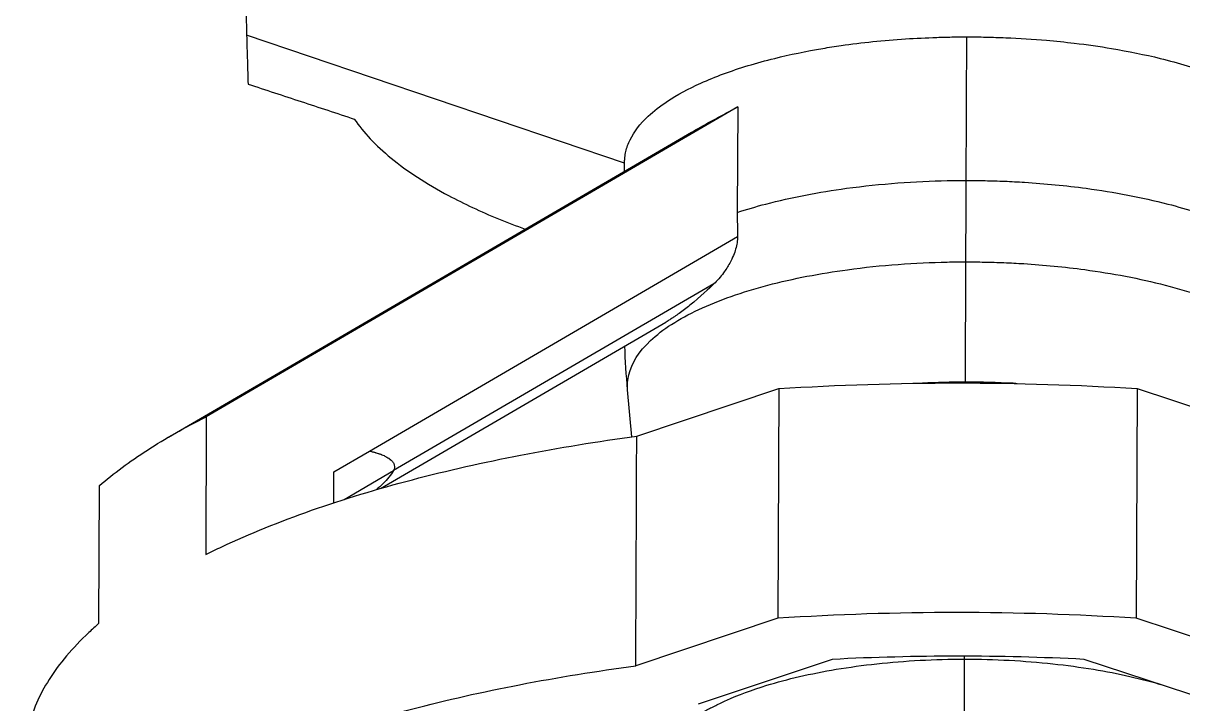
# Model space of a CAD drawing. Header units: millimetres. Extents: x 48717 to 75522, y 76128 to 88842.
# Drawn here: x 59711.8 to 59829.3, y 81619.4 to 81688.4 of the extents above; entities that cross this region are included whole.
import ezdxf

# ---------------------------------------------------------------- set-up
doc = ezdxf.new("R2010")
doc.units = ezdxf.units.MM
doc.layers.add('Top (Plan) View2-DV90-S1B-002a', color=140, linetype='Continuous')

# ---------------------------------------------------------------- blocks, each defined once
blk = doc.blocks.new('*U874')
at = {"layer": 'Top (Plan) View2-DV90-S1B-002a', "color": 0, "linetype": 'ByBlock', "lineweight": -2}
for p, q in [((59772.71, 81674.17), (59734.42, 81687.16)), ((59784.17, 81679.87), (59730.33, 81648.48)), ((59784.17, 81679.87), (59784.13, 81669.19)), ((59726.51, 81646.42), (59779.5, 81677.31)), ((59772.71, 81673.36), (59772.71, 81674.32)), ((59746.87, 81645), (59784.15, 81666.74)), ((59807.25, 81652), (59807.29, 81664.18)), ((59781.75, 81661.94), (59749.3, 81643.02)), ((59747.99, 81641.22), (59776.9, 81658.08)), ((59773.45, 81646.44), (59773.02, 81651.22)), ((59773.94, 81646.51), (59788.34, 81651.33)), ((59788.34, 81651.33), (59788.24, 81628.06)), ((59807.25, 81651.91), (59807.25, 81651.99)), ((59824.63, 81651.33), (59824.53, 81628.06)), ((59824.63, 81651.33), (59839.27, 81646.51)), ((59730.33, 81648.48), (59730.27, 81634.52)), ((59743.26, 81642.9), (59746.87, 81645)), ((59743.25, 81639.76), (59743.26, 81642.9)), ((59744.29, 81640.1), (59749.3, 81643.02)), ((59719.46, 81627.55), (59719.51, 81641.51)), ((59788.24, 81628.06), (59773.85, 81623.24)), ((59839.17, 81623.25), (59824.53, 81628.06)), ((59780.21, 81619.39), (59793.76, 81623.93)), ((59819.23, 81623.93), (59833.02, 81619.39)), ((59797.1, 81623.32), (59797.1, 81623.32))]:
    blk.add_line(p, q, dxfattribs=at)
at = {"layer": 'Top (Plan) View2-DV90-S1B-002a', "color": 0, "linetype": 'ByBlock', "lineweight": -2, "extrusion": (0, 0, -1)}
for centre, major_axis, ratio, start_param, end_param in [((59807.79, 81651.04), (-0.11, -69.18), 0.00766, 1.761833, 1.885089), ((59806.93, 81607.27), (-65.7, 0.12), 0.258471, 1.368462, 1.758591)]:
    blk.add_ellipse(centre, major_axis=major_axis, ratio=ratio, start_param=start_param, end_param=end_param, dxfattribs=at)
at = {"layer": 'Top (Plan) View2-DV90-S1B-002a', "color": 0, "linetype": 'ByBlock', "lineweight": -2}
for points, knots in [([(59734.27, 81693.15), (59734.3, 81692.06), (59734.32, 81691.03), (59734.36, 81689.51), (59734.37, 81689), (59734.4, 81688.05), (59734.41, 81687.6), (59734.42, 81687.16)], [-1.497987, -1.497987, -1.497987, -1.497987, -0.749152, -0.749152, -0.361374, -0.361374, 0, 0, 0, 0]), ([(59734.42, 81687.16), (59734.43, 81686.72), (59734.44, 81686.29), (59734.47, 81685.42), (59734.48, 81684.98), (59734.52, 81683.73), (59734.54, 81682.94), (59734.56, 81682.2)], [-1.496516, -1.496516, -1.496516, -1.496516, -1.134287, -1.134287, -0.747818, -0.747818, -0.000001, -0.000001, -0.000001, -0.000001]), ([(59772.71, 81674.32), (59772.72, 81674.47), (59772.72, 81674.62), (59772.76, 81674.96), (59772.79, 81675.16), (59772.93, 81675.76), (59773.07, 81676.16), (59773.67, 81677.37), (59774.29, 81678.17), (59775.66, 81679.46), (59776.32, 81679.97), (59778.03, 81681.1), (59779.17, 81681.72), (59781.17, 81682.62), (59781.94, 81682.93), (59784.31, 81683.81), (59786.05, 81684.34), (59789.46, 81685.18), (59791.1, 81685.52), (59793.4, 81685.91), (59794.02, 81686.01), (59796.76, 81686.4), (59798.95, 81686.63), (59802.22, 81686.84), (59803.28, 81686.89), (59804.85, 81686.94), (59805.36, 81686.96), (59806.37, 81686.97), (59806.88, 81686.98), (59807.38, 81686.98)], [0.040371, 0.040371, 0.040371, 0.040371, 0.161646, 0.161646, 0.325127, 0.325127, 0.65732, 0.65732, 1.335785, 1.335785, 1.794082, 1.794082, 2.40227, 2.40227, 2.744376, 2.744376, 3.410327, 3.410327, 3.961223, 3.961223, 4.161848, 4.161848, 4.834596, 4.834596, 5.151538, 5.151538, 5.304132, 5.304132, 5.453931, 5.453931, 5.453931, 5.453931]), ([(59807.32, 81672.43), (59807.33, 81674.04), (59807.33, 81675.66), (59807.34, 81677.28), (59807.35, 81678.89), (59807.35, 81680.51), (59807.36, 81682.13), (59807.37, 81683.74), (59807.37, 81685.36), (59807.38, 81686.98)], [0, 0, 0, 0, 0.521132, 0.521132, 0.521132, 1.042263, 1.042263, 1.042263, 1.563393, 1.563393, 1.563393, 1.563393]), ([(59807.38, 81686.98), (59807.7, 81686.98), (59808.02, 81686.98), (59808.67, 81686.97), (59809, 81686.96), (59809.99, 81686.94), (59810.66, 81686.92), (59812.71, 81686.84), (59814.09, 81686.75), (59816.4, 81686.55), (59817.35, 81686.45), (59819.56, 81686.19), (59820.82, 81686.01), (59823.76, 81685.51), (59825.41, 81685.18), (59828.86, 81684.33), (59830.63, 81683.8), (59833.05, 81682.93), (59833.83, 81682.61), (59835.88, 81681.71), (59837.05, 81681.09), (59838.82, 81679.96), (59839.49, 81679.45), (59840.94, 81678.17), (59841.59, 81677.37), (59842.25, 81676.16), (59842.42, 81675.76), (59842.64, 81674.96), (59842.7, 81674.57), (59842.71, 81674.17)], [0.000001, 0.000001, 0.000001, 0.000001, 0.096876, 0.096876, 0.19472, 0.19472, 0.395194, 0.395194, 0.814098, 0.814098, 1.106215, 1.106215, 1.511602, 1.511602, 2.075831, 2.075831, 2.757015, 2.757015, 3.106808, 3.106808, 3.726689, 3.726689, 4.19374, 4.19374, 4.885125, 4.885125, 5.223605, 5.223605, 5.554846, 5.554846, 5.554846, 5.554846]), ([(59734.56, 81682.2), (59736.35, 81681.61), (59738.15, 81681.01), (59741.74, 81679.83), (59743.54, 81679.24), (59745.33, 81678.64)], [-1.143547, -1.143547, -1.143547, -1.143547, -0.571696, -0.571696, -0.000131, -0.000131, -0.000131, -0.000131]), ([(59779.5, 81677.31), (59779.63, 81677.39), (59779.77, 81677.47), (59781.19, 81678.29), (59782.63, 81679.07), (59784.17, 81679.87)], [-0.7015213, -0.7015213, -0.7015213, -0.7015213, -0.6338937, -0.6338937, 0, 0, 0, 0]), ([(59745.33, 81678.64), (59746.24, 81677.3), (59747.5, 81675.97), (59750.67, 81673.37), (59752.62, 81672.09), (59756.43, 81670.07), (59758.12, 81669.28), (59760.81, 81668.17), (59761.72, 81667.83), (59762.64, 81667.49)], [0.000043, 0.000043, 0.000043, 0.000043, 1.137078, 1.137078, 2.322821, 2.322821, 3.131403, 3.131403, 3.520476, 3.520476, 3.520476, 3.520476]), ([(59784.13, 81669.19), (59785.06, 81669.49), (59786.03, 81669.78), (59787.03, 81670.04), (59788.32, 81670.38), (59789.67, 81670.68), (59791.04, 81670.95), (59792.41, 81671.21), (59793.8, 81671.44), (59795.19, 81671.63), (59798.67, 81672.1), (59802.16, 81672.34), (59805.4, 81672.41), (59806.05, 81672.42), (59806.68, 81672.43), (59807.32, 81672.43)], [0.0000039, 0.0000039, 0.0000039, 0.0000039, 0.1328238, 0.1328238, 0.1328238, 0.3062591, 0.3062591, 0.3062591, 0.4796943, 0.4796943, 0.4796943, 0.9132824, 0.9132824, 0.9132824, 1, 1, 1, 1]), ([(59807.32, 81672.43), (59807.96, 81672.43), (59808.59, 81672.42), (59809.24, 81672.41), (59809.89, 81672.39), (59810.55, 81672.38), (59811.22, 81672.35), (59811.89, 81672.32), (59812.56, 81672.29), (59813.24, 81672.24), (59815.29, 81672.11), (59817.39, 81671.91), (59819.49, 81671.63), (59822.3, 81671.25), (59825.11, 81670.72), (59827.74, 81670.04), (59828.75, 81669.78), (59829.73, 81669.49), (59830.68, 81669.19)], [0, 0, 0, 0, 0.0867165, 0.0867165, 0.0867165, 0.173433, 0.173433, 0.173433, 0.2601495, 0.2601495, 0.2601495, 0.520299, 0.520299, 0.520299, 0.8671651, 0.8671651, 0.8671651, 0.9999766, 0.9999766, 0.9999766, 0.9999766]), ([(59784.13, 81669.19), (59784.13, 81668.78), (59784.13, 81668.37), (59784.14, 81667.56), (59784.14, 81667.15), (59784.15, 81666.74)], [-0.2620559, -0.2620559, -0.2620559, -0.2620559, -0.1310389, -0.1310389, -0.0000423, -0.0000423, -0.0000423, -0.0000423]), ([(59784.15, 81666.74), (59784.16, 81666.54), (59784.14, 81666.33), (59784.08, 81665.9), (59784.03, 81665.68), (59783.85, 81665.09), (59783.67, 81664.6), (59783.17, 81663.7), (59782.95, 81663.37), (59782.43, 81662.65), (59782.09, 81662.26), (59781.75, 81661.94)], [-0.7034882, -0.7034882, -0.7034882, -0.7034882, -0.5959104, -0.5959104, -0.4830517, -0.4830517, -0.2860268, -0.2860268, -0.1663621, -0.1663621, 0, 0, 0, 0]), ([(59773.02, 81651.22), (59772.98, 81651.72), (59773.09, 81653.38), (59774.88, 81656.26), (59779.87, 81659.47), (59785.84, 81661.55), (59791.17, 81662.75), (59797.35, 81663.76), (59802.88, 81664.14), (59806.66, 81664.18), (59807.29, 81664.18)], [0.7524046, 0.7524046, 0.7524046, 0.7524046, 0.7708333, 0.8125, 0.8541667, 0.8958333, 0.9166667, 0.9375, 0.9895833, 1, 1, 1, 1]), ([(59807.29, 81664.18), (59807.92, 81664.18), (59809.18, 81664.16), (59811.14, 81664.11), (59814.48, 81663.93), (59820.02, 81663.41), (59827.66, 81661.97), (59834.95, 81659.47), (59840.12, 81656.26), (59842.12, 81653.28), (59842.28, 81651.52), (59842.22, 81650.93)], [0, 0, 0, 0, 0.0104167, 0.0208333, 0.03125, 0.0625, 0.1041667, 0.1458333, 0.1875, 0.2291667, 0.251113, 0.251113, 0.251113, 0.251113]), ([(59781.75, 81661.94), (59781.32, 81661.53), (59780.4, 81660.65), (59778.94, 81659.48), (59778.59, 81659.21), (59778.08, 81658.84), (59777.92, 81658.73), (59777.65, 81658.55), (59777.54, 81658.48), (59777.33, 81658.34), (59777.23, 81658.27), (59777.05, 81658.16), (59776.97, 81658.12), (59776.9, 81658.08)], [-0.6804043, -0.6804043, -0.6804043, -0.6804043, -0.4693804, -0.4693804, -0.3978419, -0.3978419, -0.3641252, -0.3641252, -0.3406856, -0.3406856, -0.3173149, -0.3173149, -0.2999336, -0.2999336, -0.2999336, -0.2999336]), ([(59788.34, 81651.33), (59794.3, 81651.72), (59800.39, 81651.91), (59812.54, 81651.91), (59818.64, 81651.72), (59824.63, 81651.33)], [-3.64303, -3.64303, -3.64303, -3.64303, -1.821515, -1.821515, 0, 0, 0, 0]), ([(59802.78, 81651.89), (59803.67, 81651.93), (59805.19, 81651.98), (59806.64, 81652), (59807.25, 81652)], [0.97510894, 0.97510894, 0.97510894, 0.97510894, 0.98958333, 1, 1, 1, 1]), ([(59807.25, 81652), (59807.86, 81652), (59809.08, 81651.99), (59810.84, 81651.93), (59811.98, 81651.88), (59812.48, 81651.85)], [0, 0, 0, 0, 0.01041667, 0.02083333, 0.02885307, 0.02885307, 0.02885307, 0.02885307]), ([(59812.35, 81651.85), (59812.25, 81651.86), (59810.57, 81651.95), (59808.86, 81651.99), (59807.25, 81651.99)], [0.47793268, 0.47793268, 0.47793268, 0.47793268, 0.47916667, 0.5, 0.5, 0.5, 0.5]), ([(59719.51, 81641.51), (59720.94, 81642.74), (59722.56, 81643.95), (59726.17, 81646.27), (59728.17, 81647.4), (59730.33, 81648.48)], [-2.20364, -2.20364, -2.20364, -2.20364, -1.101395, -1.101395, 0, 0, 0, 0]), ([(59730.27, 81634.52), (59730.81, 81634.79), (59731.36, 81635.05), (59734.72, 81636.63), (59737.77, 81637.86), (59744.24, 81640.14), (59747.66, 81641.17), (59754.76, 81643.04), (59758.44, 81643.87), (59766.05, 81645.35), (59770, 81645.98), (59773.94, 81646.51)], [-2.122565, -2.122565, -2.122565, -2.122565, -2.063554, -2.063554, -1.768761, -1.768761, -1.473967, -1.473967, -1.179174, -1.179174, -0.873245, -0.873245, -0.873245, -0.873245]), ([(59773.85, 81623.24), (59773.86, 81627.12), (59773.88, 81631), (59773.91, 81638.76), (59773.93, 81642.63), (59773.94, 81646.51)], [-2.500148, -2.500148, -2.500148, -2.500148, -1.250148, -1.250148, -0.000148, -0.000148, -0.000148, -0.000148]), ([(59746.87, 81645), (59747, 81644.98), (59747.12, 81644.95), (59747.23, 81644.92), (59747.29, 81644.91), (59747.34, 81644.89), (59747.39, 81644.88), (59747.41, 81644.87), (59747.44, 81644.86), (59747.46, 81644.86), (59747.47, 81644.85), (59747.48, 81644.85), (59747.5, 81644.85), (59747.5, 81644.85), (59747.51, 81644.84), (59747.51, 81644.84), (59747.52, 81644.84), (59747.52, 81644.84), (59747.53, 81644.84), (59747.6, 81644.82), (59747.66, 81644.8), (59747.73, 81644.77), (59747.76, 81644.76), (59747.8, 81644.75), (59747.83, 81644.74), (59747.88, 81644.72), (59747.92, 81644.71), (59747.97, 81644.69), (59747.99, 81644.68), (59748.02, 81644.67), (59748.04, 81644.66), (59748.06, 81644.65), (59748.08, 81644.65), (59748.11, 81644.64), (59748.19, 81644.6), (59748.27, 81644.57), (59748.34, 81644.54), (59748.44, 81644.49), (59748.53, 81644.44), (59748.61, 81644.39), (59748.69, 81644.35), (59748.75, 81644.31), (59748.81, 81644.27), (59748.82, 81644.27), (59748.83, 81644.26), (59748.84, 81644.25), (59748.86, 81644.24), (59748.88, 81644.22), (59748.9, 81644.21), (59748.91, 81644.2), (59748.92, 81644.19), (59748.94, 81644.18), (59748.94, 81644.17), (59748.95, 81644.17), (59748.95, 81644.16), (59748.96, 81644.16), (59748.96, 81644.16), (59748.96, 81644.16), (59748.97, 81644.15), (59748.97, 81644.15), (59748.97, 81644.15), (59749.03, 81644.1), (59749.09, 81644.05), (59749.13, 81644), (59749.17, 81643.96), (59749.21, 81643.91), (59749.24, 81643.87), (59749.28, 81643.82), (59749.3, 81643.77), (59749.33, 81643.73), (59749.34, 81643.71), (59749.35, 81643.68), (59749.36, 81643.66), (59749.36, 81643.65), (59749.37, 81643.64), (59749.37, 81643.63), (59749.37, 81643.62), (59749.37, 81643.61), (59749.38, 81643.61), (59749.38, 81643.6), (59749.38, 81643.6), (59749.38, 81643.59), (59749.44, 81643.4), (59749.4, 81643.2), (59749.3, 81643.02)], [0, 0, 0, 0, 0.0625, 0.0625, 0.0625, 0.09375, 0.09375, 0.09375, 0.109375, 0.109375, 0.109375, 0.117187, 0.117187, 0.117187, 0.121094, 0.121094, 0.121094, 0.125, 0.125, 0.125, 0.166886, 0.166886, 0.166886, 0.1875, 0.1875, 0.1875, 0.21875, 0.21875, 0.21875, 0.234375, 0.234375, 0.234375, 0.25, 0.25, 0.25, 0.302431, 0.302431, 0.302431, 0.375, 0.375, 0.375, 0.4375, 0.4375, 0.4375, 0.446357, 0.446357, 0.446357, 0.46875, 0.46875, 0.46875, 0.484375, 0.484375, 0.484375, 0.492187, 0.492187, 0.492187, 0.496094, 0.496094, 0.496094, 0.5, 0.5, 0.5, 0.565104, 0.565104, 0.565104, 0.625, 0.625, 0.625, 0.6875, 0.6875, 0.6875, 0.71875, 0.71875, 0.71875, 0.734375, 0.734375, 0.734375, 0.742187, 0.742187, 0.742187, 0.75, 0.75, 0.75, 1, 1, 1, 1]), ([(59749.3, 81643.02), (59749.04, 81642.57), (59748.68, 81642.12), (59748.23, 81641.69), (59748.02, 81641.49), (59747.79, 81641.29), (59747.54, 81641.09)], [0, 0, 0, 0, 0.25, 0.25, 0.25, 0.3670502, 0.3670502, 0.3670502, 0.3670502]), ([(59824.53, 81628.06), (59818.54, 81628.45), (59812.44, 81628.64), (59800.3, 81628.64), (59794.21, 81628.45), (59788.24, 81628.06)], [-3.64303, -3.64303, -3.64303, -3.64303, -1.821515, -1.821515, 0, 0, 0, 0]), ([(59719.46, 81627.55), (59719.1, 81627.24), (59718.76, 81626.93), (59716.77, 81625.06), (59715.43, 81623.47), (59713.41, 81620.27), (59712.71, 81618.65), (59712.09, 81616.05), (59711.97, 81615.05), (59711.97, 81614.07)], [2.5941271, 2.5941271, 2.5941271, 2.5941271, 2.6531414, 2.6531414, 2.9479349, 2.9479349, 3.2427284, 3.2427284, 3.4275355, 3.4275355, 3.4275355, 3.4275355]), ([(59775.99, 81612.14), (59775.92, 81612.9), (59776.3, 81614.91), (59778.35, 81617.09), (59780.59, 81618.52), (59781.92, 81619.24), (59783.78, 81620.12), (59787.39, 81621.48), (59793.91, 81623.01), (59801.1, 81623.8), (59805.65, 81623.92), (59807.16, 81623.92)], [0.2405012, 0.2405012, 0.2405012, 0.2405012, 0.2708333, 0.3229167, 0.34375, 0.3541667, 0.3645833, 0.3958333, 0.4375, 0.4791667, 0.5000039, 0.5000039, 0.5000039, 0.5000039]), ([(59807.16, 81623.92), (59808.68, 81623.92), (59813.23, 81623.8), (59820.38, 81623.02), (59825.12, 81621.93), (59827.16, 81621.32)], [0.5000039, 0.5000039, 0.5000039, 0.5000039, 0.5208333, 0.5625, 0.6029603, 0.6029603, 0.6029603, 0.6029603]), ([(59807.22, 81611.78), (59807.21, 81612.2), (59807.2, 81612.81), (59807.19, 81613.65), (59807.19, 81614.07), (59807.18, 81614.54), (59807.18, 81615.05), (59807.17, 81615.82), (59807.17, 81616.68), (59807.16, 81617.59), (59807.16, 81618.5), (59807.16, 81619.45), (59807.16, 81620.39), (59807.16, 81621.63), (59807.16, 81622.85), (59807.16, 81623.92)], [0.0001055, 0.0001055, 0.0001055, 0.0001055, 0.25, 0.25, 0.25, 0.375, 0.375, 0.375, 0.5625, 0.5625, 0.5625, 0.75, 0.75, 0.75, 1, 1, 1, 1]), ([(59713.49, 81584.34), (59713.46, 81584.4), (59713.43, 81584.45), (59712.68, 81585.98), (59712.19, 81587.5), (59711.78, 81590.6), (59711.86, 81592.19), (59712.62, 81595.39), (59713.31, 81597), (59715.34, 81600.2), (59716.68, 81601.8), (59719.98, 81604.91), (59721.95, 81606.42), (59726.48, 81609.34), (59729.03, 81610.74), (59734.63, 81613.36), (59737.67, 81614.6), (59744.14, 81616.87), (59747.57, 81617.91), (59754.67, 81619.78), (59758.34, 81620.61), (59765.96, 81622.08), (59769.9, 81622.72), (59773.85, 81623.24)], [-3.843407, -3.843407, -3.843407, -3.843407, -3.832315, -3.832315, -3.537522, -3.537522, -3.242728, -3.242728, -2.947935, -2.947935, -2.653141, -2.653141, -2.358348, -2.358348, -2.063554, -2.063554, -1.768761, -1.768761, -1.473967, -1.473967, -1.179174, -1.179174, -0.873245, -0.873245, -0.873245, -0.873245])]:
    blk.add_open_spline(points, degree=3, knots=knots, dxfattribs=at)
for points in [[(59787.38, 81661.86), (59787.38, 81661.86), (59787.38, 81661.86), (59787.38, 81661.86)], [(59773.02, 81651.22), (59772.89, 81652.69), (59772.79, 81654.17), (59772.73, 81655.65)], [(59807.25, 81651.99), (59805.79, 81651.99), (59804.33, 81651.96), (59802.9, 81651.89)], [(59807.16, 81623.92), (59807.16, 81624.03), (59807.16, 81624.14), (59807.16, 81624.25)]]:
    blk.add_open_spline(points, degree=3, dxfattribs=at)

msp = doc.modelspace()

# ---------------------------------------------------------------- block references
at = {"layer": 'Top (Plan) View2-DV90-S1B-002a'}
msp.add_blockref('*U874', (0, 0), dxfattribs=at)

doc.saveas('drawing.dxf')
